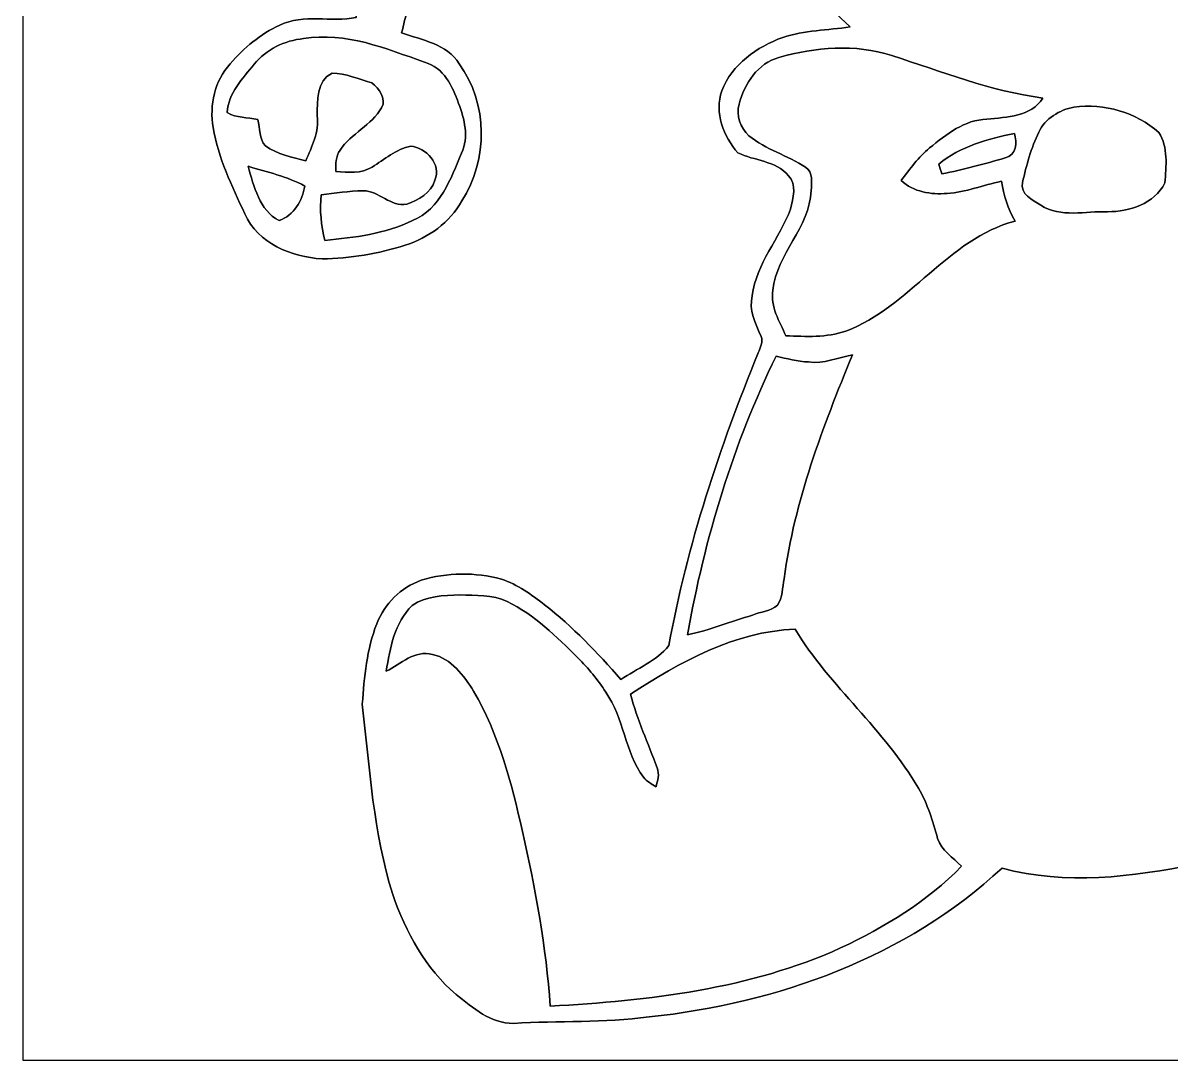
# Model space of a CAD drawing. Header units: centimetres. Extents: x -16.8 to 16.8, y -16.7 to 16.7.
# Drawn here: x -16.77 to 2.05, y -16.67 to 0.32 of the extents above; entities that cross this region are included whole.
import ezdxf

# ---------------------------------------------------------------- set-up
doc = ezdxf.new("R2010")
doc.units = ezdxf.units.CM
doc.header["$MEASUREMENT"] = 0
doc.layers.add('Layer 1', color=7, linetype='Continuous')

msp = doc.modelspace()

# ---------------------------------------------------------------- linework, layer by layer
at = {"layer": 'Layer 1', "color": 7}
for points, knots in [([(-16.77458, 16.66875), (-16.77458, 16.66875), (16.77458, 16.66875), (16.77458, 16.66875), (16.77458, 16.66875), (16.77458, 16.66875), (16.77458, -16.66875), (16.77458, -16.66875), (16.77458, -16.66875), (16.77458, -16.66875), (-16.77458, -16.66875), (-16.77458, -16.66875), (-16.77458, -16.66875), (-16.77458, -16.66875), (-16.77458, 16.66875), (-16.77458, 16.66875), (-16.77458, 16.66875), (-16.77458, 16.66875), (-16.77458, 16.66875), (-16.77458, 16.66875)], [0, 0, 0, 0, 0.16666667, 0.16666667, 0.16666667, 0.16666667, 0.33333333, 0.33333333, 0.33333333, 0.33333333, 0.5, 0.5, 0.5, 0.5, 0.66666667, 0.66666667, 0.66666667, 0.66666667, 1, 1, 1, 1]), ([(-5.3661, 16.26552), (-6.39586, 15.66686), (-7.44608, 15.06855), (-8.30615, 14.23282), (-8.30615, 14.23282), (-8.82015, 13.72129), (-9.26924, 13.10675), (-9.42552, 12.38603), (-9.42552, 12.38603), (-9.55781, 11.84592), (-9.34896, 11.27337), (-9.49925, 10.73679), (-9.49925, 10.73679), (-9.81181, 10.04782), (-10.58686, 9.74161), (-10.98303, 9.11578), (-10.98303, 9.11578), (-11.18235, 8.80004), (-11.20352, 8.41834), (-11.26984, 8.06097), (-11.26984, 8.06097), (-11.43212, 7.0425), (-11.31217, 5.9242), (-10.70081, 5.06624), (-10.70081, 5.06624), (-10.49091, 4.80907), (-10.57557, 4.44959), (-10.57028, 4.14584), (-10.57028, 4.14584), (-10.66588, 3.17782), (-11.20775, 2.31951), (-11.3351, 1.35749), (-11.3351, 1.35749), (-11.35027, 1.04316), (-11.33299, 0.72813), (-11.31041, 0.41416), (-11.31041, 0.41416), (-11.72492, 0.3302), (-12.17013, 0.48084), (-12.56453, 0.28681), (-12.56453, 0.28681), (-12.88203, 0.14711), (-13.15226, -0.08431), (-13.37628, -0.34572), (-13.37628, -0.34572), (-13.63416, -0.62124), (-13.71812, -1.0227), (-13.65779, -1.38818), (-13.65779, -1.38818), (-13.57489, -1.88842), (-13.34629, -2.34633), (-13.13921, -2.80353), (-13.13921, -2.80353), (-12.9226, -3.28965), (-12.37192, -3.51014), (-11.87133, -3.54013), (-11.87133, -3.54013), (-11.40883, -3.53907), (-10.94881, -3.45228), (-10.50749, -3.31787), (-10.50749, -3.31787), (-10.12719, -3.19229), (-9.77688, -2.94675), (-9.5818, -2.59009), (-9.5818, -2.59009), (-9.14541, -1.9237), (-9.1507, -0.98989), (-9.62343, -0.34431), (-9.62343, -0.34431), (-9.82451, -0.02011), (-10.23514, 0.0448), (-10.56816, 0.16192), (-10.56816, 0.16192), (-10.49584, 0.42827), (-10.44681, 0.70062), (-10.38119, 0.96873), (-10.38119, 0.96873), (-10.16459, 1.88278), (-9.66929, 2.73156), (-8.9662, 3.35668), (-8.9662, 3.35668), (-8.67657, 3.61174), (-8.41058, 3.90243), (-8.23524, 4.24921), (-8.23524, 4.24921), (-7.7089, 5.2384), (-7.65739, 6.38704), (-7.57943, 7.48065), (-7.57943, 7.48065), (-7.54733, 7.92268), (-7.65316, 8.36401), (-7.60801, 8.80463), (-7.60801, 8.80463), (-7.57414, 9.05616), (-7.35894, 9.20962), (-7.1568, 9.32886), (-7.1568, 9.32886), (-7.02874, 9.10237), (-6.83542, 8.89917), (-6.77827, 8.63812), (-6.77827, 8.63812), (-6.73982, 8.34072), (-6.86682, 8.03522), (-6.75993, 7.74312), (-6.75993, 7.74312), (-6.63504, 7.21395), (-6.46501, 6.6675), (-6.08894, 6.25828), (-6.08894, 6.25828), (-5.89774, 6.06954), (-5.64515, 5.97218), (-5.41302, 5.84623), (-5.41302, 5.84623), (-5.77533, 4.9082), (-5.64374, 3.84457), (-5.24898, 2.93829), (-5.24898, 2.93829), (-4.80342, 1.89124), (-4.02378, 1.03999), (-3.21592, 0.25859), (-3.21592, 0.25859), (-3.58387, 0.20849), (-3.96311, 0.20249), (-4.31906, 0.08749), (-4.31906, 0.08749), (-4.74169, -0.06668), (-5.15408, -0.35278), (-5.31601, -0.78916), (-5.31601, -0.78916), (-5.44795, -1.14159), (-5.28779, -1.53599), (-5.0546, -1.80446), (-5.0546, -1.80446), (-4.78331, -1.93428), (-4.43371, -1.93075), (-4.22416, -2.1777), (-4.22416, -2.1777), (-4.08234, -2.32304), (-4.15114, -2.54776), (-4.18924, -2.7238), (-4.18924, -2.7238), (-4.37409, -3.20887), (-4.74909, -3.61421), (-4.81965, -4.14373), (-4.81965, -4.14373), (-4.87751, -4.37868), (-4.76497, -4.60128), (-4.67536, -4.81048), (-4.67536, -4.81048), (-4.63444, -4.90114), (-4.69018, -4.99498), (-4.71981, -5.08035), (-4.71981, -5.08035), (-5.35728, -6.62869), (-5.8861, -8.22819), (-6.18631, -9.87778), (-6.18631, -9.87778), (-6.39022, -10.13248), (-6.70772, -10.2549), (-6.97265, -10.43446), (-6.97265, -10.43446), (-7.35401, -9.99208), (-7.76217, -9.5698), (-8.2236, -9.20997), (-8.2236, -9.20997), (-8.43986, -9.04064), (-8.66775, -8.87659), (-8.93092, -8.79016), (-8.93092, -8.79016), (-9.3599, -8.67304), (-9.82063, -8.67728), (-10.24608, -8.80674), (-10.24608, -8.80674), (-10.57663, -8.92669), (-10.84756, -9.19162), (-10.97456, -9.51936), (-10.97456, -9.51936), (-11.13755, -9.9381), (-11.17953, -10.39213), (-11.21128, -10.83627), (-11.21128, -10.83627), (-11.09274, -11.88226), (-11.02924, -12.94589), (-10.7128, -13.95695), (-10.7128, -13.95695), (-10.49549, -14.57113), (-10.17764, -15.17086), (-9.67105, -15.59631), (-9.67105, -15.59631), (-9.39906, -15.81503), (-9.10414, -16.07114), (-8.73266, -16.06832), (-8.73266, -16.06832), (-7.99218, -16.02352), (-7.24711, -16.06056), (-6.51016, -15.96284), (-6.51016, -15.96284), (-4.40408, -15.7413), (-2.29341, -14.98459), (-0.72355, -13.52374), (-0.72355, -13.52374), (0.31715, -13.81054), (1.41111, -13.66696), (2.45181, -13.45882), (2.45181, -13.45882), (2.98274, -13.35476), (3.51367, -13.19071), (4.06083, -13.22564), (4.06083, -13.22564), (4.20511, -13.24786), (4.21852, -13.41155), (4.23968, -13.52656), (4.23968, -13.52656), (4.25203, -13.64686), (4.34622, -13.73187), (4.43442, -13.80419), (4.43442, -13.80419), (5.19359, -14.43708), (6.1147, -14.82266), (6.94055, -15.35465), (6.94055, -15.35465), (7.9562, -15.95296), (9.18316, -15.90746), (10.31734, -16.01117), (10.31734, -16.01117), (10.60767, -16.01152), (10.93399, -16.12653), (11.19611, -15.95861), (11.19611, -15.95861), (12.3444, -15.23612), (13.14168, -14.04303), (13.53079, -12.7568), (13.53079, -12.7568), (13.78514, -11.91648), (13.77139, -11.02431), (13.72094, -10.15682), (13.72094, -10.15682), (13.66061, -9.90141), (13.41931, -9.76701), (13.208, -9.652), (13.208, -9.652), (13.07747, -9.58603), (12.93707, -9.50031), (12.78467, -9.5317), (12.78467, -9.5317), (11.81312, -9.6841), (10.85603, -9.94833), (9.95433, -10.34415), (9.95433, -10.34415), (9.86614, -10.37766), (9.77124, -10.42917), (9.67493, -10.39671), (9.67493, -10.39671), (9.46714, -10.33427), (9.277, -10.22632), (9.07591, -10.1473), (9.07591, -10.1473), (8.7122, -9.97902), (8.31709, -9.8993), (7.94209, -9.76312), (7.94209, -9.76312), (8.04298, -7.98019), (7.22101, -6.31437), (6.28368, -4.85352), (6.28368, -4.85352), (6.46183, -4.66125), (6.66186, -4.48275), (6.7878, -4.24921), (6.7878, -4.24921), (6.94584, -3.9878), (7.08554, -3.68124), (7.00334, -3.36832), (7.00334, -3.36832), (6.91021, -2.79118), (6.39374, -2.43628), (6.04908, -2.0133), (6.04908, -2.0133), (6.40962, -1.78435), (6.84142, -1.67111), (7.15151, -1.36666), (7.15151, -1.36666), (7.29192, -1.17334), (7.36353, -0.91405), (7.24994, -0.68756), (7.24994, -0.68756), (7.05414, -0.12488), (6.43537, 0.09384), (5.91079, 0.23566), (5.91079, 0.23566), (5.39997, 0.41945), (4.85387, 0.26917), (4.32717, 0.31574), (4.32717, 0.31574), (4.52437, 0.52529), (4.7692, 0.68157), (4.97805, 0.87877), (4.97805, 0.87877), (5.53226, 1.391), (6.08753, 1.94839), (6.36482, 2.66488), (6.36482, 2.66488), (6.77369, 3.74086), (7.07143, 4.88879), (6.99347, 6.04943), (6.99347, 6.04943), (6.97618, 6.46818), (6.85588, 6.87282), (6.8012, 7.28698), (6.8012, 7.28698), (6.76875, 7.71525), (6.63011, 8.13682), (6.70384, 8.56968), (6.70384, 8.56968), (6.72465, 8.90764), (7.01499, 9.12566), (7.21148, 9.36942), (7.21148, 9.36942), (7.44573, 9.66188), (7.67292, 9.98573), (7.7283, 10.36567), (7.7283, 10.36567), (7.76287, 10.71351), (7.69444, 11.06946), (7.53816, 11.38132), (7.53816, 11.38132), (7.29333, 11.84804), (6.86259, 12.1793), (6.43537, 12.46787), (6.43537, 12.46787), (5.99228, 12.76209), (5.46735, 13.00374), (4.92196, 12.92437), (4.92196, 12.92437), (4.42912, 12.90779), (3.97122, 12.69012), (3.57999, 12.40331), (3.57999, 12.40331), (3.49568, 12.76315), (3.38772, 13.12686), (3.15489, 13.42108), (3.15489, 13.42108), (2.88431, 13.77033), (2.60421, 14.17355), (2.14806, 14.28538), (2.14806, 14.28538), (1.50036, 14.44237), (0.83714, 14.22365), (0.24483, 13.96577), (0.24483, 13.96577), (0.03845, 13.85252), (-0.13123, 14.08218), (-0.29916, 14.16438), (-0.29916, 14.16438), (-1.21849, 14.73729), (-2.13536, 15.31444), (-3.04906, 15.89652), (-3.04906, 15.89652), (-3.34645, 16.0976), (-3.7024, 16.17169), (-4.03754, 16.28422), (-4.03754, 16.28422), (-4.4637, 16.42039), (-4.96111, 16.51106), (-5.3661, 16.26552)], [0, 0, 0, 0, 0.01086957, 0.01086957, 0.01086957, 0.01086957, 0.02173913, 0.02173913, 0.02173913, 0.02173913, 0.0326087, 0.0326087, 0.0326087, 0.0326087, 0.04347826, 0.04347826, 0.04347826, 0.04347826, 0.05434783, 0.05434783, 0.05434783, 0.05434783, 0.06521739, 0.06521739, 0.06521739, 0.06521739, 0.07608696, 0.07608696, 0.07608696, 0.07608696, 0.08695652, 0.08695652, 0.08695652, 0.08695652, 0.09782609, 0.09782609, 0.09782609, 0.09782609, 0.10869565, 0.10869565, 0.10869565, 0.10869565, 0.11956522, 0.11956522, 0.11956522, 0.11956522, 0.13043478, 0.13043478, 0.13043478, 0.13043478, 0.14130435, 0.14130435, 0.14130435, 0.14130435, 0.15217391, 0.15217391, 0.15217391, 0.15217391, 0.16304348, 0.16304348, 0.16304348, 0.16304348, 0.17391304, 0.17391304, 0.17391304, 0.17391304, 0.18478261, 0.18478261, 0.18478261, 0.18478261, 0.19565217, 0.19565217, 0.19565217, 0.19565217, 0.20652174, 0.20652174, 0.20652174, 0.20652174, 0.2173913, 0.2173913, 0.2173913, 0.2173913, 0.22826087, 0.22826087, 0.22826087, 0.22826087, 0.23913043, 0.23913043, 0.23913043, 0.23913043, 0.25, 0.25, 0.25, 0.25, 0.26086957, 0.26086957, 0.26086957, 0.26086957, 0.27173913, 0.27173913, 0.27173913, 0.27173913, 0.2826087, 0.2826087, 0.2826087, 0.2826087, 0.29347826, 0.29347826, 0.29347826, 0.29347826, 0.30434783, 0.30434783, 0.30434783, 0.30434783, 0.31521739, 0.31521739, 0.31521739, 0.31521739, 0.32608696, 0.32608696, 0.32608696, 0.32608696, 0.33695652, 0.33695652, 0.33695652, 0.33695652, 0.34782609, 0.34782609, 0.34782609, 0.34782609, 0.35869565, 0.35869565, 0.35869565, 0.35869565, 0.36956522, 0.36956522, 0.36956522, 0.36956522, 0.38043478, 0.38043478, 0.38043478, 0.38043478, 0.39130435, 0.39130435, 0.39130435, 0.39130435, 0.40217391, 0.40217391, 0.40217391, 0.40217391, 0.41304348, 0.41304348, 0.41304348, 0.41304348, 0.42391304, 0.42391304, 0.42391304, 0.42391304, 0.43478261, 0.43478261, 0.43478261, 0.43478261, 0.44565217, 0.44565217, 0.44565217, 0.44565217, 0.45652174, 0.45652174, 0.45652174, 0.45652174, 0.4673913, 0.4673913, 0.4673913, 0.4673913, 0.47826087, 0.47826087, 0.47826087, 0.47826087, 0.48913043, 0.48913043, 0.48913043, 0.48913043, 0.5, 0.5, 0.5, 0.5, 0.51086957, 0.51086957, 0.51086957, 0.51086957, 0.52173913, 0.52173913, 0.52173913, 0.52173913, 0.5326087, 0.5326087, 0.5326087, 0.5326087, 0.54347826, 0.54347826, 0.54347826, 0.54347826, 0.55434783, 0.55434783, 0.55434783, 0.55434783, 0.56521739, 0.56521739, 0.56521739, 0.56521739, 0.57608696, 0.57608696, 0.57608696, 0.57608696, 0.58695652, 0.58695652, 0.58695652, 0.58695652, 0.59782609, 0.59782609, 0.59782609, 0.59782609, 0.60869565, 0.60869565, 0.60869565, 0.60869565, 0.61956522, 0.61956522, 0.61956522, 0.61956522, 0.63043478, 0.63043478, 0.63043478, 0.63043478, 0.64130435, 0.64130435, 0.64130435, 0.64130435, 0.65217391, 0.65217391, 0.65217391, 0.65217391, 0.66304348, 0.66304348, 0.66304348, 0.66304348, 0.67391304, 0.67391304, 0.67391304, 0.67391304, 0.68478261, 0.68478261, 0.68478261, 0.68478261, 0.69565217, 0.69565217, 0.69565217, 0.69565217, 0.70652174, 0.70652174, 0.70652174, 0.70652174, 0.7173913, 0.7173913, 0.7173913, 0.7173913, 0.72826087, 0.72826087, 0.72826087, 0.72826087, 0.73913043, 0.73913043, 0.73913043, 0.73913043, 0.75, 0.75, 0.75, 0.75, 0.76086957, 0.76086957, 0.76086957, 0.76086957, 0.77173913, 0.77173913, 0.77173913, 0.77173913, 0.7826087, 0.7826087, 0.7826087, 0.7826087, 0.79347826, 0.79347826, 0.79347826, 0.79347826, 0.80434783, 0.80434783, 0.80434783, 0.80434783, 0.81521739, 0.81521739, 0.81521739, 0.81521739, 0.82608696, 0.82608696, 0.82608696, 0.82608696, 0.83695652, 0.83695652, 0.83695652, 0.83695652, 0.84782609, 0.84782609, 0.84782609, 0.84782609, 0.85869565, 0.85869565, 0.85869565, 0.85869565, 0.86956522, 0.86956522, 0.86956522, 0.86956522, 0.88043478, 0.88043478, 0.88043478, 0.88043478, 0.89130435, 0.89130435, 0.89130435, 0.89130435, 0.90217391, 0.90217391, 0.90217391, 0.90217391, 0.91304348, 0.91304348, 0.91304348, 0.91304348, 0.92391304, 0.92391304, 0.92391304, 0.92391304, 0.93478261, 0.93478261, 0.93478261, 0.93478261, 0.94565217, 0.94565217, 0.94565217, 0.94565217, 0.95652174, 0.95652174, 0.95652174, 0.95652174, 0.9673913, 0.9673913, 0.9673913, 0.9673913, 0.97826087, 0.97826087, 0.97826087, 0.97826087, 1, 1, 1, 1]), ([(-12.17401, 0.06879), (-11.48503, 0.18203), (-10.82463, -0.09313), (-10.19034, -0.31926), (-10.19034, -0.31926), (-9.87954, -0.40181), (-9.72961, -0.71473), (-9.6326, -0.99307), (-9.6326, -0.99307), (-9.53664, -1.24848), (-9.4615, -1.54658), (-9.58568, -1.80622), (-9.58568, -1.80622), (-9.75889, -2.22532), (-9.93422, -2.72521), (-10.38895, -2.91218), (-10.38895, -2.91218), (-10.83486, -3.13514), (-11.33757, -3.18841), (-11.82617, -3.24026), (-11.82617, -3.24026), (-11.88791, -2.99544), (-11.91013, -2.74108), (-11.88685, -2.48991), (-11.88685, -2.48991), (-11.65789, -2.46345), (-11.42929, -2.42888), (-11.19823, -2.42394), (-11.19823, -2.42394), (-10.93788, -2.42464), (-10.74843, -2.69628), (-10.48173, -2.64513), (-10.48173, -2.64513), (-10.29159, -2.58092), (-10.08345, -2.45498), (-10.02065, -2.25354), (-10.02065, -2.25354), (-9.91341, -1.99284), (-10.16353, -1.71309), (-10.41718, -1.69545), (-10.41718, -1.69545), (-10.65848, -1.73673), (-10.84756, -1.91629), (-11.05147, -2.03659), (-11.05147, -2.03659), (-11.2268, -2.15159), (-11.44764, -2.12266), (-11.64625, -2.10926), (-11.64625, -2.10926), (-11.64943, -1.98967), (-11.64766, -1.86126), (-11.5757, -1.75966), (-11.5757, -1.75966), (-11.39261, -1.48696), (-11.06135, -1.35008), (-10.89448, -1.06363), (-10.89448, -1.06363), (-10.80876, -0.91475), (-10.94281, -0.74507), (-11.05323, -0.65758), (-11.05323, -0.65758), (-11.26913, -0.60043), (-11.48221, -0.49742), (-11.70764, -0.49848), (-11.70764, -0.49848), (-11.95917, -0.62195), (-11.94999, -0.95497), (-11.95105, -1.19556), (-11.95105, -1.19556), (-11.91013, -1.46226), (-12.04278, -1.69863), (-12.13661, -1.9371), (-12.13661, -1.9371), (-12.36274, -1.87184), (-12.60757, -1.83021), (-12.80019, -1.68734), (-12.80019, -1.68734), (-12.90814, -1.57515), (-12.88521, -1.40018), (-12.92684, -1.25836), (-12.92684, -1.25836), (-13.09158, -1.21849), (-13.27856, -1.23613), (-13.42461, -1.14265), (-13.42461, -1.14265), (-13.41367, -0.82797), (-13.17166, -0.58173), (-12.98293, -0.35243), (-12.98293, -0.35243), (-12.78678, -0.10442), (-12.48445, 0.03634), (-12.17401, 0.06879)], [0, 0, 0, 0, 0.04166667, 0.04166667, 0.04166667, 0.04166667, 0.08333333, 0.08333333, 0.08333333, 0.08333333, 0.125, 0.125, 0.125, 0.125, 0.16666667, 0.16666667, 0.16666667, 0.16666667, 0.20833333, 0.20833333, 0.20833333, 0.20833333, 0.25, 0.25, 0.25, 0.25, 0.29166667, 0.29166667, 0.29166667, 0.29166667, 0.33333333, 0.33333333, 0.33333333, 0.33333333, 0.375, 0.375, 0.375, 0.375, 0.41666667, 0.41666667, 0.41666667, 0.41666667, 0.45833333, 0.45833333, 0.45833333, 0.45833333, 0.5, 0.5, 0.5, 0.5, 0.54166667, 0.54166667, 0.54166667, 0.54166667, 0.58333333, 0.58333333, 0.58333333, 0.58333333, 0.625, 0.625, 0.625, 0.625, 0.66666667, 0.66666667, 0.66666667, 0.66666667, 0.70833333, 0.70833333, 0.70833333, 0.70833333, 0.75, 0.75, 0.75, 0.75, 0.79166667, 0.79166667, 0.79166667, 0.79166667, 0.83333333, 0.83333333, 0.83333333, 0.83333333, 0.875, 0.875, 0.875, 0.875, 0.91666667, 0.91666667, 0.91666667, 0.91666667, 1, 1, 1, 1]), ([(-4.38185, -0.24024), (-3.78354, -0.06985), (-3.13267, -0.01482), (-2.53224, -0.20849), (-2.53224, -0.20849), (-1.71591, -0.47308), (-0.90981, -0.79304), (-0.05398, -0.90558), (-0.05398, -0.90558), (-0.24977, -1.21638), (-0.64558, -1.21567), (-0.97049, -1.25201), (-0.97049, -1.25201), (-1.33809, -1.26012), (-1.64042, -1.50072), (-1.91064, -1.72403), (-1.91064, -1.72403), (-2.09409, -1.87431), (-2.23414, -2.06657), (-2.37525, -2.25531), (-2.37525, -2.25531), (-2.17805, -2.44722), (-1.88877, -2.48955), (-1.62454, -2.46944), (-1.62454, -2.46944), (-1.31974, -2.4444), (-1.03117, -2.33539), (-0.73484, -2.26836), (-0.73484, -2.26836), (-0.69568, -2.49696), (-0.63006, -2.72168), (-0.50906, -2.921), (-0.50906, -2.921), (-1.61925, -3.21839), (-2.23238, -4.32329), (-3.28507, -4.72581), (-3.28507, -4.72581), (-3.6001, -4.83094), (-3.93982, -4.81612), (-4.26755, -4.80025), (-4.26755, -4.80025), (-4.37233, -4.56741), (-4.52755, -4.32082), (-4.48028, -4.05447), (-4.48028, -4.05447), (-4.41572, -3.45652), (-3.88126, -3.02824), (-3.85057, -2.42076), (-3.85057, -2.42076), (-3.84704, -2.28988), (-3.82094, -2.12161), (-3.94335, -2.03976), (-3.94335, -2.03976), (-4.23933, -1.84221), (-4.59811, -1.75401), (-4.87292, -1.52224), (-4.87292, -1.52224), (-5.00944, -1.39277), (-5.09023, -1.19027), (-5.03308, -1.00471), (-5.03308, -1.00471), (-4.94806, -0.67169), (-4.72758, -0.33549), (-4.38185, -0.24024)], [0, 0, 0, 0, 0.05882353, 0.05882353, 0.05882353, 0.05882353, 0.11764706, 0.11764706, 0.11764706, 0.11764706, 0.17647059, 0.17647059, 0.17647059, 0.17647059, 0.23529412, 0.23529412, 0.23529412, 0.23529412, 0.29411765, 0.29411765, 0.29411765, 0.29411765, 0.35294118, 0.35294118, 0.35294118, 0.35294118, 0.41176471, 0.41176471, 0.41176471, 0.41176471, 0.47058824, 0.47058824, 0.47058824, 0.47058824, 0.52941176, 0.52941176, 0.52941176, 0.52941176, 0.58823529, 0.58823529, 0.58823529, 0.58823529, 0.64705882, 0.64705882, 0.64705882, 0.64705882, 0.70588235, 0.70588235, 0.70588235, 0.70588235, 0.76470588, 0.76470588, 0.76470588, 0.76470588, 0.82352941, 0.82352941, 0.82352941, 0.82352941, 0.88235294, 0.88235294, 0.88235294, 0.88235294, 1, 1, 1, 1]), ([(0.45579, -1.05657), (0.9465, -0.98919), (1.47849, -1.13559), (1.84644, -1.46932), (1.84644, -1.46932), (2.00237, -1.71062), (1.96744, -2.02389), (1.94486, -2.29729), (1.94486, -2.29729), (1.77624, -2.63878), (1.36349, -2.76895), (1.00683, -2.76825), (1.00683, -2.76825), (0.64347, -2.75908), (0.24095, -2.86879), (-0.0889, -2.66312), (-0.0889, -2.66312), (-0.21519, -2.57951), (-0.43674, -2.4765), (-0.38806, -2.28988), (-0.38806, -2.28988), (-0.32314, -2.00801), (-0.25047, -1.72403), (-0.11959, -1.46473), (-0.11959, -1.46473), (-0.01658, -1.23931), (0.21837, -1.0982), (0.45579, -1.05657)], [0, 0, 0, 0, 0.125, 0.125, 0.125, 0.125, 0.25, 0.25, 0.25, 0.25, 0.375, 0.375, 0.375, 0.375, 0.5, 0.5, 0.5, 0.5, 0.625, 0.625, 0.625, 0.625, 0.75, 0.75, 0.75, 0.75, 1, 1, 1, 1]), ([(-1.75966, -1.98896), (-1.40723, -1.69792), (-0.96097, -1.57339), (-0.52105, -1.48555), (-0.52105, -1.48555), (-0.47343, -1.63513), (-0.4886, -1.84009), (-0.6731, -1.88736), (-0.6731, -1.88736), (-1.016, -1.98579), (-1.35996, -2.08209), (-1.71133, -2.14701), (-1.71133, -2.14701), (-1.72755, -2.09409), (-1.74378, -2.04153), (-1.75966, -1.98896)], [0, 0, 0, 0, 0.2, 0.2, 0.2, 0.2, 0.4, 0.4, 0.4, 0.4, 0.6, 0.6, 0.6, 0.6, 1, 1, 1, 1]), ([(-13.08347, -2.02389), (-12.76879, -2.11667), (-12.44635, -2.18934), (-12.15566, -2.34774), (-12.15566, -2.34774), (-12.19235, -2.58621), (-12.3377, -2.83034), (-12.57476, -2.91148), (-12.57476, -2.91148), (-12.9032, -2.74849), (-12.9861, -2.34738), (-13.08347, -2.02389)], [0, 0, 0, 0, 0.25, 0.25, 0.25, 0.25, 0.5, 0.5, 0.5, 0.5, 1, 1, 1, 1]), ([(-3.89643, -5.23064), (-3.64808, -5.26662), (-3.41736, -5.15655), (-3.17782, -5.11457), (-3.17782, -5.11457), (-3.66148, -6.29885), (-4.13032, -7.50711), (-4.29578, -8.78381), (-4.29578, -8.78381), (-4.32682, -8.92492), (-4.31659, -9.09073), (-4.40373, -9.21491), (-4.40373, -9.21491), (-4.51591, -9.31474), (-4.6796, -9.3218), (-4.81295, -9.3786), (-4.81295, -9.3786), (-5.16961, -9.48373), (-5.51639, -9.62307), (-5.8801, -9.7028), (-5.8801, -9.7028), (-5.60176, -8.12447), (-5.13009, -6.57542), (-4.42807, -5.13256), (-4.42807, -5.13256), (-4.25344, -5.17701), (-4.07776, -5.22182), (-3.89643, -5.23064)], [0, 0, 0, 0, 0.125, 0.125, 0.125, 0.125, 0.25, 0.25, 0.25, 0.25, 0.375, 0.375, 0.375, 0.375, 0.5, 0.5, 0.5, 0.5, 0.625, 0.625, 0.625, 0.625, 0.75, 0.75, 0.75, 0.75, 1, 1, 1, 1]), ([(-10.39636, -9.2202), (-10.17164, -9.06216), (-9.87743, -9.05439), (-9.61355, -9.04769), (-9.61355, -9.04769), (-9.35567, -9.06004), (-9.07662, -9.03676), (-8.83814, -9.1567), (-8.83814, -9.1567), (-8.388, -9.37331), (-8.02816, -9.72926), (-7.67927, -10.07851), (-7.67927, -10.07851), (-7.50641, -10.24819), (-7.35048, -10.43552), (-7.2196, -10.64013), (-7.2196, -10.64013), (-6.92397, -11.06382), (-6.90809, -11.61662), (-6.60083, -12.03466), (-6.60083, -12.03466), (-6.54756, -12.10451), (-6.46818, -12.14614), (-6.39586, -12.19306), (-6.39586, -12.19306), (-6.37081, -12.09252), (-6.33448, -11.98457), (-6.37716, -11.88332), (-6.37716, -11.88332), (-6.52427, -11.48115), (-6.70666, -11.09063), (-6.81284, -10.6747), (-6.81284, -10.6747), (-6.00569, -10.13989), (-5.10646, -9.65341), (-4.11798, -9.60684), (-4.11798, -9.60684), (-3.54436, -10.55511), (-2.64724, -11.25537), (-2.09268, -12.21669), (-2.09268, -12.21669), (-1.94451, -12.47175), (-1.85632, -12.75503), (-1.78012, -13.03867), (-1.78012, -13.03867), (-1.71838, -13.23658), (-1.52365, -13.35017), (-1.38748, -13.49269), (-1.38748, -13.49269), (-1.94592, -14.07089), (-2.64795, -14.49211), (-3.37044, -14.83254), (-3.37044, -14.83254), (-4.86198, -15.5067), (-6.51228, -15.69861), (-8.13047, -15.78575), (-8.13047, -15.78575), (-8.19503, -14.8209), (-8.37741, -13.86769), (-8.58273, -12.92401), (-8.58273, -12.92401), (-8.769, -12.13344), (-8.96938, -11.3284), (-9.38742, -10.6232), (-9.38742, -10.6232), (-9.54864, -10.37449), (-9.74866, -10.08697), (-10.06016, -10.02453), (-10.06016, -10.02453), (-10.35297, -9.94445), (-10.58051, -10.17305), (-10.81828, -10.29935), (-10.81828, -10.29935), (-10.75972, -9.91588), (-10.68105, -9.5063), (-10.39636, -9.2202)], [0, 0, 0, 0, 0.05, 0.05, 0.05, 0.05, 0.1, 0.1, 0.1, 0.1, 0.15, 0.15, 0.15, 0.15, 0.2, 0.2, 0.2, 0.2, 0.25, 0.25, 0.25, 0.25, 0.3, 0.3, 0.3, 0.3, 0.35, 0.35, 0.35, 0.35, 0.4, 0.4, 0.4, 0.4, 0.45, 0.45, 0.45, 0.45, 0.5, 0.5, 0.5, 0.5, 0.55, 0.55, 0.55, 0.55, 0.6, 0.6, 0.6, 0.6, 0.65, 0.65, 0.65, 0.65, 0.7, 0.7, 0.7, 0.7, 0.75, 0.75, 0.75, 0.75, 0.8, 0.8, 0.8, 0.8, 0.85, 0.85, 0.85, 0.85, 0.9, 0.9, 0.9, 0.9, 1, 1, 1, 1])]:
    msp.add_open_spline(points, degree=3, knots=knots, dxfattribs=at)
at = {"layer": 'Layer 1', "color": 251}
for points, knots in [([(-5.3661, 16.26552), (-4.96111, 16.51106), (-4.4637, 16.42039), (-4.03754, 16.28422), (-4.03754, 16.28422), (-3.7024, 16.17169), (-3.34645, 16.0976), (-3.04906, 15.89652), (-3.04906, 15.89652), (-2.13536, 15.31444), (-1.21849, 14.73729), (-0.29916, 14.16438), (-0.29916, 14.16438), (-0.13123, 14.08218), (0.03845, 13.85252), (0.24483, 13.96577), (0.24483, 13.96577), (0.83714, 14.22365), (1.50036, 14.44237), (2.14806, 14.28538), (2.14806, 14.28538), (2.60421, 14.17355), (2.88431, 13.77033), (3.15489, 13.42108), (3.15489, 13.42108), (3.38772, 13.12686), (3.49568, 12.76315), (3.57999, 12.40331), (3.57999, 12.40331), (3.97122, 12.69012), (4.42912, 12.90779), (4.92196, 12.92437), (4.92196, 12.92437), (5.46735, 13.00374), (5.99228, 12.76209), (6.43537, 12.46787), (6.43537, 12.46787), (6.86259, 12.1793), (7.29333, 11.84804), (7.53816, 11.38132), (7.53816, 11.38132), (7.69444, 11.06946), (7.76287, 10.71351), (7.7283, 10.36567), (7.7283, 10.36567), (7.67292, 9.98573), (7.44573, 9.66188), (7.21148, 9.36942), (7.21148, 9.36942), (7.01499, 9.12566), (6.72465, 8.90764), (6.70384, 8.56968), (6.70384, 8.56968), (6.63011, 8.13682), (6.76875, 7.71525), (6.8012, 7.28698), (6.8012, 7.28698), (6.85588, 6.87282), (6.97618, 6.46818), (6.99347, 6.04943), (6.99347, 6.04943), (7.07143, 4.88879), (6.77369, 3.74086), (6.36482, 2.66488), (6.36482, 2.66488), (6.08753, 1.94839), (5.53226, 1.391), (4.97805, 0.87877), (4.97805, 0.87877), (4.7692, 0.68157), (4.52437, 0.52529), (4.32717, 0.31574), (4.32717, 0.31574), (4.85387, 0.26917), (5.39997, 0.41945), (5.91079, 0.23566), (5.91079, 0.23566), (6.43537, 0.09384), (7.05414, -0.12488), (7.24994, -0.68756), (7.24994, -0.68756), (7.36353, -0.91405), (7.29192, -1.17334), (7.15151, -1.36666), (7.15151, -1.36666), (6.84142, -1.67111), (6.40962, -1.78435), (6.04908, -2.0133), (6.04908, -2.0133), (6.39374, -2.43628), (6.91021, -2.79118), (7.00334, -3.36832), (7.00334, -3.36832), (7.08554, -3.68124), (6.94584, -3.9878), (6.7878, -4.24921), (6.7878, -4.24921), (6.66186, -4.48275), (6.46183, -4.66125), (6.28368, -4.85352), (6.28368, -4.85352), (7.22101, -6.31437), (8.04298, -7.98019), (7.94209, -9.76312), (7.94209, -9.76312), (8.31709, -9.8993), (8.7122, -9.97902), (9.07591, -10.1473), (9.07591, -10.1473), (9.277, -10.22632), (9.46714, -10.33427), (9.67493, -10.39671), (9.67493, -10.39671), (9.77124, -10.42917), (9.86614, -10.37766), (9.95433, -10.34415), (9.95433, -10.34415), (10.85603, -9.94833), (11.81312, -9.6841), (12.78467, -9.5317), (12.78467, -9.5317), (12.93707, -9.50031), (13.07747, -9.58603), (13.208, -9.652), (13.208, -9.652), (13.41931, -9.76701), (13.66061, -9.90141), (13.72094, -10.15682), (13.72094, -10.15682), (13.77139, -11.02431), (13.78514, -11.91648), (13.53079, -12.7568), (13.53079, -12.7568), (13.14168, -14.04303), (12.3444, -15.23612), (11.19611, -15.95861), (11.19611, -15.95861), (10.93399, -16.12653), (10.60767, -16.01152), (10.31734, -16.01117), (10.31734, -16.01117), (9.18316, -15.90746), (7.9562, -15.95296), (6.94055, -15.35465), (6.94055, -15.35465), (6.1147, -14.82266), (5.19359, -14.43708), (4.43442, -13.80419), (4.43442, -13.80419), (4.34622, -13.73187), (4.25203, -13.64686), (4.23968, -13.52656), (4.23968, -13.52656), (4.21852, -13.41155), (4.20511, -13.24786), (4.06083, -13.22564), (4.06083, -13.22564), (3.51367, -13.19071), (2.98274, -13.35476), (2.45181, -13.45882), (2.45181, -13.45882), (1.41111, -13.66696), (0.31715, -13.81054), (-0.72355, -13.52374), (-0.72355, -13.52374), (-2.29341, -14.98459), (-4.40408, -15.7413), (-6.51016, -15.96284), (-6.51016, -15.96284), (-7.24711, -16.06056), (-7.99218, -16.02352), (-8.73266, -16.06832), (-8.73266, -16.06832), (-9.10414, -16.07114), (-9.39906, -15.81503), (-9.67105, -15.59631), (-9.67105, -15.59631), (-10.17764, -15.17086), (-10.49549, -14.57113), (-10.7128, -13.95695), (-10.7128, -13.95695), (-11.02924, -12.94589), (-11.09274, -11.88226), (-11.21128, -10.83627), (-11.21128, -10.83627), (-11.17953, -10.39213), (-11.13755, -9.9381), (-10.97456, -9.51936), (-10.97456, -9.51936), (-10.84756, -9.19162), (-10.57663, -8.92669), (-10.24608, -8.80674), (-10.24608, -8.80674), (-9.82063, -8.67728), (-9.3599, -8.67304), (-8.93092, -8.79016), (-8.93092, -8.79016), (-8.66775, -8.87659), (-8.43986, -9.04064), (-8.2236, -9.20997), (-8.2236, -9.20997), (-7.76217, -9.5698), (-7.35401, -9.99208), (-6.97265, -10.43446), (-6.97265, -10.43446), (-6.70772, -10.2549), (-6.39022, -10.13248), (-6.18631, -9.87778), (-6.18631, -9.87778), (-5.8861, -8.22819), (-5.35728, -6.62869), (-4.71981, -5.08035), (-4.71981, -5.08035), (-4.69018, -4.99498), (-4.63444, -4.90114), (-4.67536, -4.81048), (-4.67536, -4.81048), (-4.76497, -4.60128), (-4.87751, -4.37868), (-4.81965, -4.14373), (-4.81965, -4.14373), (-4.74909, -3.61421), (-4.37409, -3.20887), (-4.18924, -2.7238), (-4.18924, -2.7238), (-4.15114, -2.54776), (-4.08234, -2.32304), (-4.22416, -2.1777), (-4.22416, -2.1777), (-4.43371, -1.93075), (-4.78331, -1.93428), (-5.0546, -1.80446), (-5.0546, -1.80446), (-5.28779, -1.53599), (-5.44795, -1.14159), (-5.31601, -0.78916), (-5.31601, -0.78916), (-5.15408, -0.35278), (-4.74169, -0.06668), (-4.31906, 0.08749), (-4.31906, 0.08749), (-3.96311, 0.20249), (-3.58387, 0.20849), (-3.21592, 0.25859), (-3.21592, 0.25859), (-4.02378, 1.03999), (-4.80342, 1.89124), (-5.24898, 2.93829), (-5.24898, 2.93829), (-5.64374, 3.84457), (-5.77533, 4.9082), (-5.41302, 5.84623), (-5.41302, 5.84623), (-5.64515, 5.97218), (-5.89774, 6.06954), (-6.08894, 6.25828), (-6.08894, 6.25828), (-6.46501, 6.6675), (-6.63504, 7.21395), (-6.75993, 7.74312), (-6.75993, 7.74312), (-6.86682, 8.03522), (-6.73982, 8.34072), (-6.77827, 8.63812), (-6.77827, 8.63812), (-6.83542, 8.89917), (-7.02874, 9.10237), (-7.1568, 9.32886), (-7.1568, 9.32886), (-7.35894, 9.20962), (-7.57414, 9.05616), (-7.60801, 8.80463), (-7.60801, 8.80463), (-7.65316, 8.36401), (-7.54733, 7.92268), (-7.57943, 7.48065), (-7.57943, 7.48065), (-7.65739, 6.38704), (-7.7089, 5.2384), (-8.23524, 4.24921), (-8.23524, 4.24921), (-8.41058, 3.90243), (-8.67657, 3.61174), (-8.9662, 3.35668), (-8.9662, 3.35668), (-9.66929, 2.73156), (-10.16459, 1.88278), (-10.38119, 0.96873), (-10.38119, 0.96873), (-10.44681, 0.70062), (-10.49584, 0.42827), (-10.56816, 0.16192), (-10.56816, 0.16192), (-10.23514, 0.0448), (-9.82451, -0.02011), (-9.62343, -0.34431), (-9.62343, -0.34431), (-9.1507, -0.98989), (-9.14541, -1.9237), (-9.5818, -2.59009), (-9.5818, -2.59009), (-9.77688, -2.94675), (-10.12719, -3.19229), (-10.50749, -3.31787), (-10.50749, -3.31787), (-10.94881, -3.45228), (-11.40883, -3.53907), (-11.87133, -3.54013), (-11.87133, -3.54013), (-12.37192, -3.51014), (-12.9226, -3.28965), (-13.13921, -2.80353), (-13.13921, -2.80353), (-13.34629, -2.34633), (-13.57489, -1.88842), (-13.65779, -1.38818), (-13.65779, -1.38818), (-13.71812, -1.0227), (-13.63416, -0.62124), (-13.37628, -0.34572), (-13.37628, -0.34572), (-13.15226, -0.08431), (-12.88203, 0.14711), (-12.56453, 0.28681), (-12.56453, 0.28681), (-12.17013, 0.48084), (-11.72492, 0.3302), (-11.31041, 0.41416), (-11.31041, 0.41416), (-11.33299, 0.72813), (-11.35027, 1.04316), (-11.3351, 1.35749), (-11.3351, 1.35749), (-11.20775, 2.31951), (-10.66588, 3.17782), (-10.57028, 4.14584), (-10.57028, 4.14584), (-10.57557, 4.44959), (-10.49091, 4.80907), (-10.70081, 5.06624), (-10.70081, 5.06624), (-11.31217, 5.9242), (-11.43212, 7.0425), (-11.26984, 8.06097), (-11.26984, 8.06097), (-11.20352, 8.41834), (-11.18235, 8.80004), (-10.98303, 9.11578), (-10.98303, 9.11578), (-10.58686, 9.74161), (-9.81181, 10.04782), (-9.49925, 10.73679), (-9.49925, 10.73679), (-9.34896, 11.27337), (-9.55781, 11.84592), (-9.42552, 12.38603), (-9.42552, 12.38603), (-9.26924, 13.10675), (-8.82015, 13.72129), (-8.30615, 14.23282), (-8.30615, 14.23282), (-7.44608, 15.06855), (-6.39586, 15.66686), (-5.3661, 16.26552), (-5.3661, 16.26552), (-5.3661, 16.26552), (-5.3661, 16.26552), (-5.3661, 16.26552)], [0, 0, 0, 0, 0.01075269, 0.01075269, 0.01075269, 0.01075269, 0.02150538, 0.02150538, 0.02150538, 0.02150538, 0.03225806, 0.03225806, 0.03225806, 0.03225806, 0.04301075, 0.04301075, 0.04301075, 0.04301075, 0.05376344, 0.05376344, 0.05376344, 0.05376344, 0.06451613, 0.06451613, 0.06451613, 0.06451613, 0.07526882, 0.07526882, 0.07526882, 0.07526882, 0.08602151, 0.08602151, 0.08602151, 0.08602151, 0.09677419, 0.09677419, 0.09677419, 0.09677419, 0.10752688, 0.10752688, 0.10752688, 0.10752688, 0.11827957, 0.11827957, 0.11827957, 0.11827957, 0.12903226, 0.12903226, 0.12903226, 0.12903226, 0.13978495, 0.13978495, 0.13978495, 0.13978495, 0.15053763, 0.15053763, 0.15053763, 0.15053763, 0.16129032, 0.16129032, 0.16129032, 0.16129032, 0.17204301, 0.17204301, 0.17204301, 0.17204301, 0.1827957, 0.1827957, 0.1827957, 0.1827957, 0.19354839, 0.19354839, 0.19354839, 0.19354839, 0.20430108, 0.20430108, 0.20430108, 0.20430108, 0.21505376, 0.21505376, 0.21505376, 0.21505376, 0.22580645, 0.22580645, 0.22580645, 0.22580645, 0.23655914, 0.23655914, 0.23655914, 0.23655914, 0.24731183, 0.24731183, 0.24731183, 0.24731183, 0.25806452, 0.25806452, 0.25806452, 0.25806452, 0.2688172, 0.2688172, 0.2688172, 0.2688172, 0.27956989, 0.27956989, 0.27956989, 0.27956989, 0.29032258, 0.29032258, 0.29032258, 0.29032258, 0.30107527, 0.30107527, 0.30107527, 0.30107527, 0.31182796, 0.31182796, 0.31182796, 0.31182796, 0.32258065, 0.32258065, 0.32258065, 0.32258065, 0.33333333, 0.33333333, 0.33333333, 0.33333333, 0.34408602, 0.34408602, 0.34408602, 0.34408602, 0.35483871, 0.35483871, 0.35483871, 0.35483871, 0.3655914, 0.3655914, 0.3655914, 0.3655914, 0.37634409, 0.37634409, 0.37634409, 0.37634409, 0.38709677, 0.38709677, 0.38709677, 0.38709677, 0.39784946, 0.39784946, 0.39784946, 0.39784946, 0.40860215, 0.40860215, 0.40860215, 0.40860215, 0.41935484, 0.41935484, 0.41935484, 0.41935484, 0.43010753, 0.43010753, 0.43010753, 0.43010753, 0.44086022, 0.44086022, 0.44086022, 0.44086022, 0.4516129, 0.4516129, 0.4516129, 0.4516129, 0.46236559, 0.46236559, 0.46236559, 0.46236559, 0.47311828, 0.47311828, 0.47311828, 0.47311828, 0.48387097, 0.48387097, 0.48387097, 0.48387097, 0.49462366, 0.49462366, 0.49462366, 0.49462366, 0.50537634, 0.50537634, 0.50537634, 0.50537634, 0.51612903, 0.51612903, 0.51612903, 0.51612903, 0.52688172, 0.52688172, 0.52688172, 0.52688172, 0.53763441, 0.53763441, 0.53763441, 0.53763441, 0.5483871, 0.5483871, 0.5483871, 0.5483871, 0.55913978, 0.55913978, 0.55913978, 0.55913978, 0.56989247, 0.56989247, 0.56989247, 0.56989247, 0.58064516, 0.58064516, 0.58064516, 0.58064516, 0.59139785, 0.59139785, 0.59139785, 0.59139785, 0.60215054, 0.60215054, 0.60215054, 0.60215054, 0.61290323, 0.61290323, 0.61290323, 0.61290323, 0.62365591, 0.62365591, 0.62365591, 0.62365591, 0.6344086, 0.6344086, 0.6344086, 0.6344086, 0.64516129, 0.64516129, 0.64516129, 0.64516129, 0.65591398, 0.65591398, 0.65591398, 0.65591398, 0.66666667, 0.66666667, 0.66666667, 0.66666667, 0.67741935, 0.67741935, 0.67741935, 0.67741935, 0.68817204, 0.68817204, 0.68817204, 0.68817204, 0.69892473, 0.69892473, 0.69892473, 0.69892473, 0.70967742, 0.70967742, 0.70967742, 0.70967742, 0.72043011, 0.72043011, 0.72043011, 0.72043011, 0.7311828, 0.7311828, 0.7311828, 0.7311828, 0.74193548, 0.74193548, 0.74193548, 0.74193548, 0.75268817, 0.75268817, 0.75268817, 0.75268817, 0.76344086, 0.76344086, 0.76344086, 0.76344086, 0.77419355, 0.77419355, 0.77419355, 0.77419355, 0.78494624, 0.78494624, 0.78494624, 0.78494624, 0.79569892, 0.79569892, 0.79569892, 0.79569892, 0.80645161, 0.80645161, 0.80645161, 0.80645161, 0.8172043, 0.8172043, 0.8172043, 0.8172043, 0.82795699, 0.82795699, 0.82795699, 0.82795699, 0.83870968, 0.83870968, 0.83870968, 0.83870968, 0.84946237, 0.84946237, 0.84946237, 0.84946237, 0.86021505, 0.86021505, 0.86021505, 0.86021505, 0.87096774, 0.87096774, 0.87096774, 0.87096774, 0.88172043, 0.88172043, 0.88172043, 0.88172043, 0.89247312, 0.89247312, 0.89247312, 0.89247312, 0.90322581, 0.90322581, 0.90322581, 0.90322581, 0.91397849, 0.91397849, 0.91397849, 0.91397849, 0.92473118, 0.92473118, 0.92473118, 0.92473118, 0.93548387, 0.93548387, 0.93548387, 0.93548387, 0.94623656, 0.94623656, 0.94623656, 0.94623656, 0.95698925, 0.95698925, 0.95698925, 0.95698925, 0.96774194, 0.96774194, 0.96774194, 0.96774194, 0.97849462, 0.97849462, 0.97849462, 0.97849462, 1, 1, 1, 1]), ([(-12.17401, 0.06879), (-12.48445, 0.03634), (-12.78678, -0.10442), (-12.98293, -0.35243), (-12.98293, -0.35243), (-13.17166, -0.58173), (-13.41367, -0.82797), (-13.42461, -1.14265), (-13.42461, -1.14265), (-13.27856, -1.23613), (-13.09158, -1.21849), (-12.92684, -1.25836), (-12.92684, -1.25836), (-12.88521, -1.40018), (-12.90814, -1.57515), (-12.80019, -1.68734), (-12.80019, -1.68734), (-12.60757, -1.83021), (-12.36274, -1.87184), (-12.13661, -1.9371), (-12.13661, -1.9371), (-12.04278, -1.69863), (-11.91013, -1.46226), (-11.95105, -1.19556), (-11.95105, -1.19556), (-11.94999, -0.95497), (-11.95917, -0.62195), (-11.70764, -0.49848), (-11.70764, -0.49848), (-11.48221, -0.49742), (-11.26913, -0.60043), (-11.05323, -0.65758), (-11.05323, -0.65758), (-10.94281, -0.74507), (-10.80876, -0.91475), (-10.89448, -1.06363), (-10.89448, -1.06363), (-11.06135, -1.35008), (-11.39261, -1.48696), (-11.5757, -1.75966), (-11.5757, -1.75966), (-11.64766, -1.86126), (-11.64943, -1.98967), (-11.64625, -2.10926), (-11.64625, -2.10926), (-11.44764, -2.12266), (-11.2268, -2.15159), (-11.05147, -2.03659), (-11.05147, -2.03659), (-10.84756, -1.91629), (-10.65848, -1.73673), (-10.41718, -1.69545), (-10.41718, -1.69545), (-10.16353, -1.71309), (-9.91341, -1.99284), (-10.02065, -2.25354), (-10.02065, -2.25354), (-10.08345, -2.45498), (-10.29159, -2.58092), (-10.48173, -2.64513), (-10.48173, -2.64513), (-10.74843, -2.69628), (-10.93788, -2.42464), (-11.19823, -2.42394), (-11.19823, -2.42394), (-11.42929, -2.42888), (-11.65789, -2.46345), (-11.88685, -2.48991), (-11.88685, -2.48991), (-11.91013, -2.74108), (-11.88791, -2.99544), (-11.82617, -3.24026), (-11.82617, -3.24026), (-11.33757, -3.18841), (-10.83486, -3.13514), (-10.38895, -2.91218), (-10.38895, -2.91218), (-9.93422, -2.72521), (-9.75889, -2.22532), (-9.58568, -1.80622), (-9.58568, -1.80622), (-9.4615, -1.54658), (-9.53664, -1.24848), (-9.6326, -0.99307), (-9.6326, -0.99307), (-9.72961, -0.71473), (-9.87954, -0.40181), (-10.19034, -0.31926), (-10.19034, -0.31926), (-10.82463, -0.09313), (-11.48503, 0.18203), (-12.17401, 0.06879), (-12.17401, 0.06879), (-12.17401, 0.06879), (-12.17401, 0.06879), (-12.17401, 0.06879)], [0, 0, 0, 0, 0.04, 0.04, 0.04, 0.04, 0.08, 0.08, 0.08, 0.08, 0.12, 0.12, 0.12, 0.12, 0.16, 0.16, 0.16, 0.16, 0.2, 0.2, 0.2, 0.2, 0.24, 0.24, 0.24, 0.24, 0.28, 0.28, 0.28, 0.28, 0.32, 0.32, 0.32, 0.32, 0.36, 0.36, 0.36, 0.36, 0.4, 0.4, 0.4, 0.4, 0.44, 0.44, 0.44, 0.44, 0.48, 0.48, 0.48, 0.48, 0.52, 0.52, 0.52, 0.52, 0.56, 0.56, 0.56, 0.56, 0.6, 0.6, 0.6, 0.6, 0.64, 0.64, 0.64, 0.64, 0.68, 0.68, 0.68, 0.68, 0.72, 0.72, 0.72, 0.72, 0.76, 0.76, 0.76, 0.76, 0.8, 0.8, 0.8, 0.8, 0.84, 0.84, 0.84, 0.84, 0.88, 0.88, 0.88, 0.88, 0.92, 0.92, 0.92, 0.92, 1, 1, 1, 1]), ([(-4.38185, -0.24024), (-4.72758, -0.33549), (-4.94806, -0.67169), (-5.03308, -1.00471), (-5.03308, -1.00471), (-5.09023, -1.19027), (-5.00944, -1.39277), (-4.87292, -1.52224), (-4.87292, -1.52224), (-4.59811, -1.75401), (-4.23933, -1.84221), (-3.94335, -2.03976), (-3.94335, -2.03976), (-3.82094, -2.12161), (-3.84704, -2.28988), (-3.85057, -2.42076), (-3.85057, -2.42076), (-3.88126, -3.02824), (-4.41572, -3.45652), (-4.48028, -4.05447), (-4.48028, -4.05447), (-4.52755, -4.32082), (-4.37233, -4.56741), (-4.26755, -4.80025), (-4.26755, -4.80025), (-3.93982, -4.81612), (-3.6001, -4.83094), (-3.28507, -4.72581), (-3.28507, -4.72581), (-2.23238, -4.32329), (-1.61925, -3.21839), (-0.50906, -2.921), (-0.50906, -2.921), (-0.63006, -2.72168), (-0.69568, -2.49696), (-0.73484, -2.26836), (-0.73484, -2.26836), (-1.03117, -2.33539), (-1.31974, -2.4444), (-1.62454, -2.46944), (-1.62454, -2.46944), (-1.88877, -2.48955), (-2.17805, -2.44722), (-2.37525, -2.25531), (-2.37525, -2.25531), (-2.23414, -2.06657), (-2.09409, -1.87431), (-1.91064, -1.72403), (-1.91064, -1.72403), (-1.64042, -1.50072), (-1.33809, -1.26012), (-0.97049, -1.25201), (-0.97049, -1.25201), (-0.64558, -1.21567), (-0.24977, -1.21638), (-0.05398, -0.90558), (-0.05398, -0.90558), (-0.90981, -0.79304), (-1.71591, -0.47308), (-2.53224, -0.20849), (-2.53224, -0.20849), (-3.13267, -0.01482), (-3.78354, -0.06985), (-4.38185, -0.24024), (-4.38185, -0.24024), (-4.38185, -0.24024), (-4.38185, -0.24024), (-4.38185, -0.24024)], [0, 0, 0, 0, 0.05555556, 0.05555556, 0.05555556, 0.05555556, 0.11111111, 0.11111111, 0.11111111, 0.11111111, 0.16666667, 0.16666667, 0.16666667, 0.16666667, 0.22222222, 0.22222222, 0.22222222, 0.22222222, 0.27777778, 0.27777778, 0.27777778, 0.27777778, 0.33333333, 0.33333333, 0.33333333, 0.33333333, 0.38888889, 0.38888889, 0.38888889, 0.38888889, 0.44444444, 0.44444444, 0.44444444, 0.44444444, 0.5, 0.5, 0.5, 0.5, 0.55555556, 0.55555556, 0.55555556, 0.55555556, 0.61111111, 0.61111111, 0.61111111, 0.61111111, 0.66666667, 0.66666667, 0.66666667, 0.66666667, 0.72222222, 0.72222222, 0.72222222, 0.72222222, 0.77777778, 0.77777778, 0.77777778, 0.77777778, 0.83333333, 0.83333333, 0.83333333, 0.83333333, 0.88888889, 0.88888889, 0.88888889, 0.88888889, 1, 1, 1, 1]), ([(0.45579, -1.05657), (0.21837, -1.0982), (-0.01658, -1.23931), (-0.11959, -1.46473), (-0.11959, -1.46473), (-0.25047, -1.72403), (-0.32314, -2.00801), (-0.38806, -2.28988), (-0.38806, -2.28988), (-0.43674, -2.4765), (-0.21519, -2.57951), (-0.0889, -2.66312), (-0.0889, -2.66312), (0.24095, -2.86879), (0.64347, -2.75908), (1.00683, -2.76825), (1.00683, -2.76825), (1.36349, -2.76895), (1.77624, -2.63878), (1.94486, -2.29729), (1.94486, -2.29729), (1.96744, -2.02389), (2.00237, -1.71062), (1.84644, -1.46932), (1.84644, -1.46932), (1.47849, -1.13559), (0.9465, -0.98919), (0.45579, -1.05657), (0.45579, -1.05657), (0.45579, -1.05657), (0.45579, -1.05657), (0.45579, -1.05657)], [0, 0, 0, 0, 0.11111111, 0.11111111, 0.11111111, 0.11111111, 0.22222222, 0.22222222, 0.22222222, 0.22222222, 0.33333333, 0.33333333, 0.33333333, 0.33333333, 0.44444444, 0.44444444, 0.44444444, 0.44444444, 0.55555556, 0.55555556, 0.55555556, 0.55555556, 0.66666667, 0.66666667, 0.66666667, 0.66666667, 0.77777778, 0.77777778, 0.77777778, 0.77777778, 1, 1, 1, 1]), ([(-1.75966, -1.98896), (-1.74378, -2.04153), (-1.72755, -2.09409), (-1.71133, -2.14701), (-1.71133, -2.14701), (-1.35996, -2.08209), (-1.016, -1.98579), (-0.6731, -1.88736), (-0.6731, -1.88736), (-0.4886, -1.84009), (-0.47343, -1.63513), (-0.52105, -1.48555), (-0.52105, -1.48555), (-0.96097, -1.57339), (-1.40723, -1.69792), (-1.75966, -1.98896), (-1.75966, -1.98896), (-1.75966, -1.98896), (-1.75966, -1.98896), (-1.75966, -1.98896)], [0, 0, 0, 0, 0.16666667, 0.16666667, 0.16666667, 0.16666667, 0.33333333, 0.33333333, 0.33333333, 0.33333333, 0.5, 0.5, 0.5, 0.5, 0.66666667, 0.66666667, 0.66666667, 0.66666667, 1, 1, 1, 1]), ([(-13.08347, -2.02389), (-12.9861, -2.34738), (-12.9032, -2.74849), (-12.57476, -2.91148), (-12.57476, -2.91148), (-12.3377, -2.83034), (-12.19235, -2.58621), (-12.15566, -2.34774), (-12.15566, -2.34774), (-12.44635, -2.18934), (-12.76879, -2.11667), (-13.08347, -2.02389), (-13.08347, -2.02389), (-13.08347, -2.02389), (-13.08347, -2.02389), (-13.08347, -2.02389)], [0, 0, 0, 0, 0.2, 0.2, 0.2, 0.2, 0.4, 0.4, 0.4, 0.4, 0.6, 0.6, 0.6, 0.6, 1, 1, 1, 1]), ([(-3.89643, -5.23064), (-4.07776, -5.22182), (-4.25344, -5.17701), (-4.42807, -5.13256), (-4.42807, -5.13256), (-5.13009, -6.57542), (-5.60176, -8.12447), (-5.8801, -9.7028), (-5.8801, -9.7028), (-5.51639, -9.62307), (-5.16961, -9.48373), (-4.81295, -9.3786), (-4.81295, -9.3786), (-4.6796, -9.3218), (-4.51591, -9.31474), (-4.40373, -9.21491), (-4.40373, -9.21491), (-4.31659, -9.09073), (-4.32682, -8.92492), (-4.29578, -8.78381), (-4.29578, -8.78381), (-4.13032, -7.50711), (-3.66148, -6.29885), (-3.17782, -5.11457), (-3.17782, -5.11457), (-3.41736, -5.15655), (-3.64808, -5.26662), (-3.89643, -5.23064), (-3.89643, -5.23064), (-3.89643, -5.23064), (-3.89643, -5.23064), (-3.89643, -5.23064)], [0, 0, 0, 0, 0.11111111, 0.11111111, 0.11111111, 0.11111111, 0.22222222, 0.22222222, 0.22222222, 0.22222222, 0.33333333, 0.33333333, 0.33333333, 0.33333333, 0.44444444, 0.44444444, 0.44444444, 0.44444444, 0.55555556, 0.55555556, 0.55555556, 0.55555556, 0.66666667, 0.66666667, 0.66666667, 0.66666667, 0.77777778, 0.77777778, 0.77777778, 0.77777778, 1, 1, 1, 1]), ([(-10.39636, -9.2202), (-10.68105, -9.5063), (-10.75972, -9.91588), (-10.81828, -10.29935), (-10.81828, -10.29935), (-10.58051, -10.17305), (-10.35297, -9.94445), (-10.06016, -10.02453), (-10.06016, -10.02453), (-9.74866, -10.08697), (-9.54864, -10.37449), (-9.38742, -10.6232), (-9.38742, -10.6232), (-8.96938, -11.3284), (-8.769, -12.13344), (-8.58273, -12.92401), (-8.58273, -12.92401), (-8.37741, -13.86769), (-8.19503, -14.8209), (-8.13047, -15.78575), (-8.13047, -15.78575), (-6.51228, -15.69861), (-4.86198, -15.5067), (-3.37044, -14.83254), (-3.37044, -14.83254), (-2.64795, -14.49211), (-1.94592, -14.07089), (-1.38748, -13.49269), (-1.38748, -13.49269), (-1.52365, -13.35017), (-1.71838, -13.23658), (-1.78012, -13.03867), (-1.78012, -13.03867), (-1.85632, -12.75503), (-1.94451, -12.47175), (-2.09268, -12.21669), (-2.09268, -12.21669), (-2.64724, -11.25537), (-3.54436, -10.55511), (-4.11798, -9.60684), (-4.11798, -9.60684), (-5.10646, -9.65341), (-6.00569, -10.13989), (-6.81284, -10.6747), (-6.81284, -10.6747), (-6.70666, -11.09063), (-6.52427, -11.48115), (-6.37716, -11.88332), (-6.37716, -11.88332), (-6.33448, -11.98457), (-6.37081, -12.09252), (-6.39586, -12.19306), (-6.39586, -12.19306), (-6.46818, -12.14614), (-6.54756, -12.10451), (-6.60083, -12.03466), (-6.60083, -12.03466), (-6.90809, -11.61662), (-6.92397, -11.06382), (-7.2196, -10.64013), (-7.2196, -10.64013), (-7.35048, -10.43552), (-7.50641, -10.24819), (-7.67927, -10.07851), (-7.67927, -10.07851), (-8.02816, -9.72926), (-8.388, -9.37331), (-8.83814, -9.1567), (-8.83814, -9.1567), (-9.07662, -9.03676), (-9.35567, -9.06004), (-9.61355, -9.04769), (-9.61355, -9.04769), (-9.87743, -9.05439), (-10.17164, -9.06216), (-10.39636, -9.2202), (-10.39636, -9.2202), (-10.39636, -9.2202), (-10.39636, -9.2202), (-10.39636, -9.2202)], [0, 0, 0, 0, 0.04761905, 0.04761905, 0.04761905, 0.04761905, 0.0952381, 0.0952381, 0.0952381, 0.0952381, 0.14285714, 0.14285714, 0.14285714, 0.14285714, 0.19047619, 0.19047619, 0.19047619, 0.19047619, 0.23809524, 0.23809524, 0.23809524, 0.23809524, 0.28571429, 0.28571429, 0.28571429, 0.28571429, 0.33333333, 0.33333333, 0.33333333, 0.33333333, 0.38095238, 0.38095238, 0.38095238, 0.38095238, 0.42857143, 0.42857143, 0.42857143, 0.42857143, 0.47619048, 0.47619048, 0.47619048, 0.47619048, 0.52380952, 0.52380952, 0.52380952, 0.52380952, 0.57142857, 0.57142857, 0.57142857, 0.57142857, 0.61904762, 0.61904762, 0.61904762, 0.61904762, 0.66666667, 0.66666667, 0.66666667, 0.66666667, 0.71428571, 0.71428571, 0.71428571, 0.71428571, 0.76190476, 0.76190476, 0.76190476, 0.76190476, 0.80952381, 0.80952381, 0.80952381, 0.80952381, 0.85714286, 0.85714286, 0.85714286, 0.85714286, 0.9047619, 0.9047619, 0.9047619, 0.9047619, 1, 1, 1, 1])]:
    msp.add_open_spline(points, degree=3, knots=knots, dxfattribs=at)

doc.saveas('drawing.dxf')
